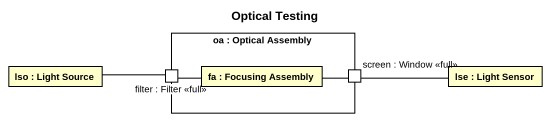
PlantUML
@startuml
title Optical Testing
rectangle "oa : Optical Assembly" as oa {
  port "filter : Filter <<full>>" as filter_Filter_full
  rectangle "fa : Focusing Assembly" as fa
  port "screen : Window <<full>>" as screen_Window_full
}
rectangle "lso : Light Source" as lso
rectangle "lse : Light Sensor" as lse
lso -right- filter_Filter_full
filter_Filter_full -right- fa
fa -right- screen_Window_full
screen_Window_full -right- lse
@enduml
